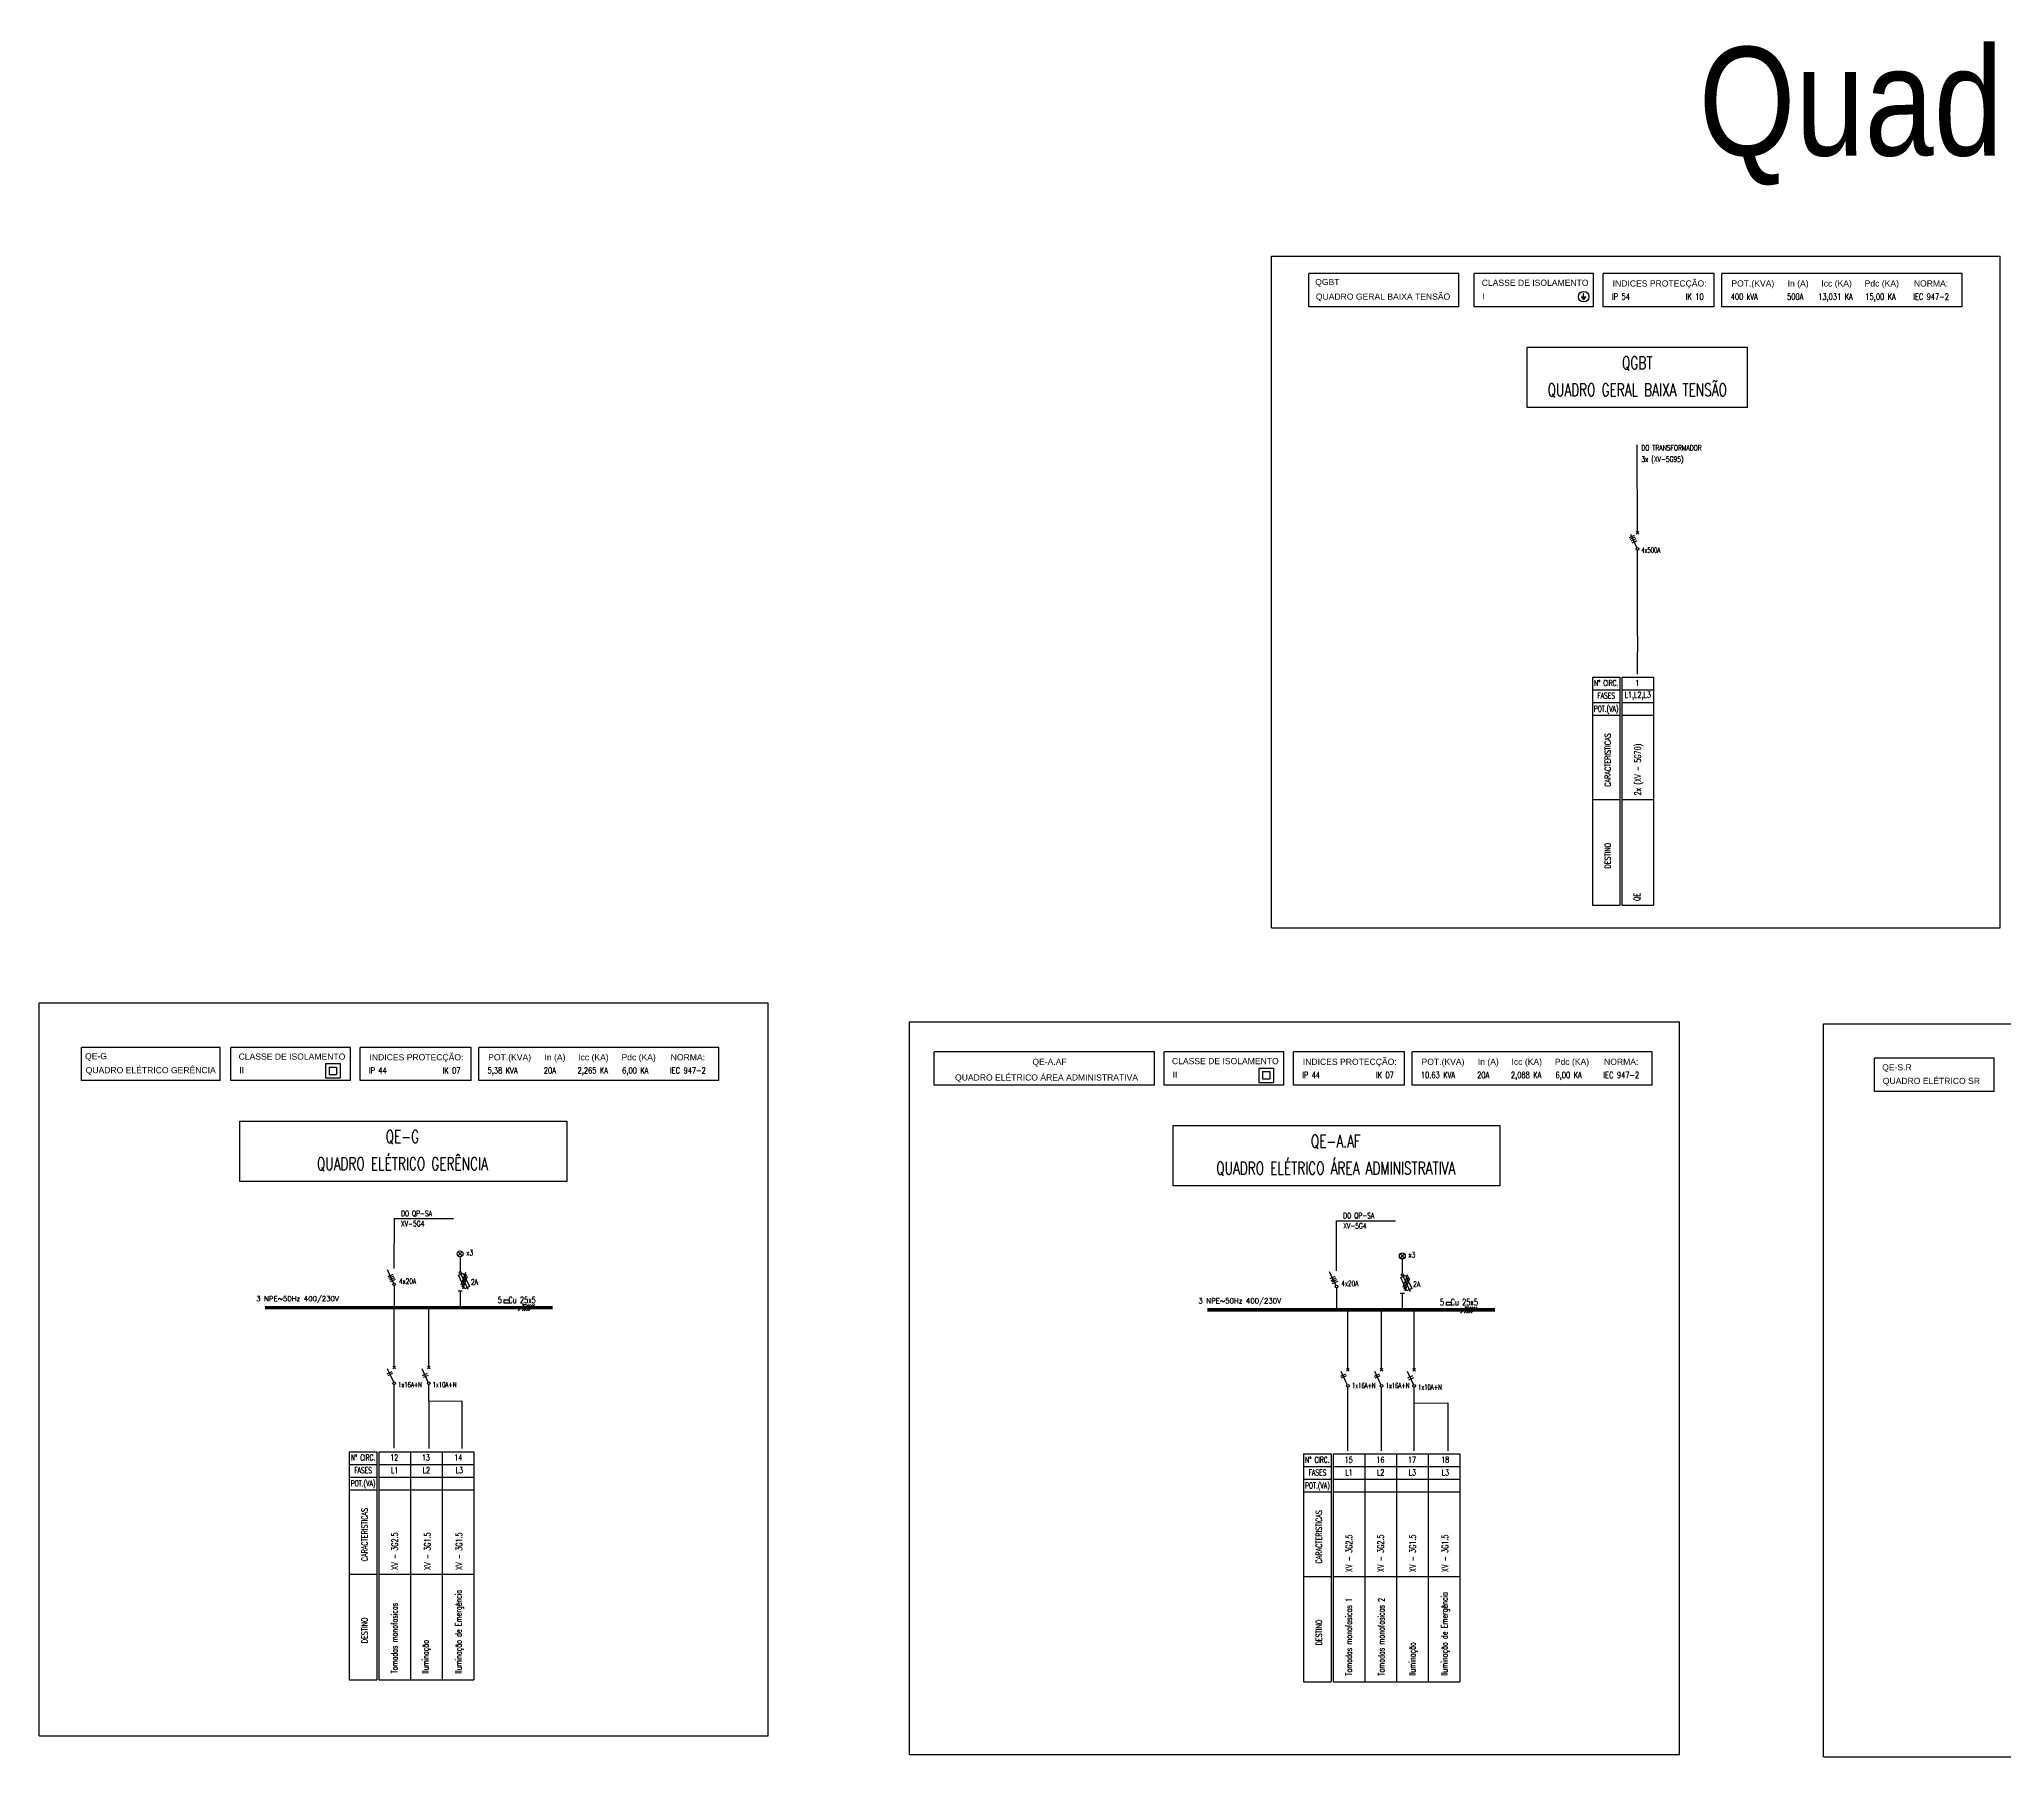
# Model space of a CAD drawing. Header units: millimetres. Extents: x -35961 to -35580, y 154458 to 154764.
# Drawn here: x -35790.1 to -35726.7, y 154542.6 to 154598 of the extents above; entities that cross this region are included whole.
import ezdxf
from ezdxf.enums import TextEntityAlignment as Align

# ---------------------------------------------------------------- set-up
doc = ezdxf.new("R2010")
doc.units = ezdxf.units.MM
doc.header["$MEASUREMENT"] = 0
doc.layers.add('ELÉCTRICO', color=255, linetype='Continuous')
doc.layers.add('SIMBOLOGIA', color=255, linetype='Continuous')
doc.styles.add('ARIAL', font='arial.ttf')
doc.styles.add('ROMANS', font='romans')
doc.styles.add('SIMPLEX', font='SIMPLEX')
doc.styles.get("Standard").update_dxf_attribs({"font": 'ARIALN.TTF'})

msp = doc.modelspace()

# ---------------------------------------------------------------- linework, layer by layer
at = {"layer": 'ELÉCTRICO', "linetype": 'Continuous', "ltscale": 0.03}
for p, q in [((-35750.338, 154590.999), (-35726.841, 154590.999)), ((-35738.539, 154578.736), (-35738.539, 154578.237)), ((-35750.338, 154569.346), (-35726.841, 154569.346)), ((-35790.07, 154566.923), (-35766.573, 154566.923)), ((-35762.009, 154566.316), (-35737.18, 154566.316)), ((-35732.537, 154566.251), (-35709.04, 154566.251)), ((-35747.878, 154555.639), (-35747.878, 154556.992)), ((-35777.512, 154554.093), (-35777.512, 154554.618)), ((-35745.736, 154552.492), (-35745.736, 154554.539)), ((-35777.512, 154554.093), (-35777.512, 154552.562)), ((-35790.07, 154543.3), (-35766.573, 154543.3)), ((-35762.009, 154542.693), (-35737.18, 154542.693)), ((-35732.537, 154542.627), (-35709.04, 154542.627))]:
    msp.add_line(p, q, dxfattribs=at)
at = {"layer": 'ELÉCTRICO'}
for p, q in [((-35740.272, 154589.692), (-35740.272, 154589.807)), ((-35740.354, 154589.692), (-35740.189, 154589.692)), ((-35740.331, 154589.657), (-35740.212, 154589.657)), ((-35740.308, 154589.623), (-35740.235, 154589.623)), ((-35740.263, 154589.585), (-35740.28, 154589.585))]:
    msp.add_line(p, q, dxfattribs=at)
at = {"layer": 'ELÉCTRICO', "linetype": 'Continuous', "ltscale": 0.03}
msp.add_circle((-35740.272, 154589.692), 0.168, dxfattribs=at)
at = {"layer": 'SIMBOLOGIA', "linetype": 'Continuous', "ltscale": 0.03}
for p, q in [((-35750.338, 154569.346), (-35750.338, 154590.999)), ((-35726.841, 154569.346), (-35726.841, 154590.999)), ((-35790.07, 154543.3), (-35790.07, 154566.923)), ((-35766.573, 154543.3), (-35766.573, 154566.923)), ((-35762.009, 154542.693), (-35762.009, 154566.316)), ((-35737.18, 154542.693), (-35737.18, 154566.316)), ((-35732.537, 154542.627), (-35732.537, 154566.251)), ((-35777.512, 154554.093), (-35776.446, 154554.101)), ((-35776.446, 154554.101), (-35776.446, 154552.562)), ((-35745.736, 154554.023), (-35744.652, 154554.031)), ((-35744.652, 154554.031), (-35744.652, 154552.492))]:
    msp.add_line(p, q, dxfattribs=at)
at = {"layer": 'SIMBOLOGIA', "color": 8}
for p, q in [((-35749.132, 154589.365), (-35749.132, 154590.436)), ((-35744.298, 154590.436), (-35749.132, 154590.436)), ((-35744.298, 154589.365), (-35744.298, 154590.436)), ((-35743.807, 154589.365), (-35743.807, 154590.436)), ((-35739.951, 154590.436), (-35743.807, 154590.436)), ((-35739.951, 154589.365), (-35739.951, 154590.436)), ((-35739.641, 154589.365), (-35739.641, 154590.436)), ((-35736.062, 154590.436), (-35739.641, 154590.436)), ((-35736.062, 154589.365), (-35736.062, 154590.436)), ((-35735.814, 154589.365), (-35735.814, 154590.436)), ((-35728.068, 154590.436), (-35735.814, 154590.436)), ((-35728.068, 154589.365), (-35728.068, 154590.436)), ((-35744.298, 154589.365), (-35749.132, 154589.365)), ((-35739.951, 154589.365), (-35743.807, 154589.365)), ((-35736.062, 154589.365), (-35739.641, 154589.365)), ((-35728.068, 154589.365), (-35735.814, 154589.365)), ((-35788.707, 154564.421), (-35788.707, 154565.492)), ((-35784.235, 154565.492), (-35788.707, 154565.492)), ((-35784.235, 154564.421), (-35784.235, 154565.492)), ((-35783.893, 154564.421), (-35783.893, 154565.492)), ((-35780.037, 154565.492), (-35783.893, 154565.492)), ((-35780.037, 154564.421), (-35780.037, 154565.492)), ((-35779.727, 154564.421), (-35779.727, 154565.492)), ((-35776.148, 154565.492), (-35779.727, 154565.492)), ((-35776.148, 154564.421), (-35776.148, 154565.492)), ((-35775.9, 154564.421), (-35775.9, 154565.492)), ((-35768.154, 154565.492), (-35775.9, 154565.492)), ((-35768.154, 154564.421), (-35768.154, 154565.492)), ((-35761.22, 154564.275), (-35761.22, 154565.346)), ((-35754.109, 154565.346), (-35761.22, 154565.346)), ((-35754.109, 154564.275), (-35754.109, 154565.346)), ((-35753.797, 154564.275), (-35753.797, 154565.346)), ((-35749.941, 154565.346), (-35753.797, 154565.346)), ((-35749.941, 154564.275), (-35749.941, 154565.346)), ((-35749.631, 154564.275), (-35749.631, 154565.346)), ((-35746.052, 154565.346), (-35749.631, 154565.346)), ((-35746.052, 154564.275), (-35746.052, 154565.346)), ((-35745.804, 154564.275), (-35745.804, 154565.346)), ((-35738.059, 154565.346), (-35745.804, 154565.346)), ((-35738.059, 154564.275), (-35738.059, 154565.346)), ((-35730.896, 154564.075), (-35730.896, 154565.146)), ((-35727.04, 154565.146), (-35730.896, 154565.146)), ((-35727.04, 154564.075), (-35727.04, 154565.146)), ((-35784.235, 154564.421), (-35788.707, 154564.421)), ((-35780.037, 154564.421), (-35783.893, 154564.421)), ((-35776.148, 154564.421), (-35779.727, 154564.421)), ((-35768.154, 154564.421), (-35775.9, 154564.421)), ((-35754.109, 154564.275), (-35761.22, 154564.275)), ((-35749.941, 154564.275), (-35753.797, 154564.275)), ((-35746.052, 154564.275), (-35749.631, 154564.275)), ((-35738.059, 154564.275), (-35745.804, 154564.275)), ((-35727.04, 154564.075), (-35730.896, 154564.075))]:
    msp.add_line(p, q, dxfattribs=at)
at = {"layer": 'SIMBOLOGIA'}
for p, q in [((-35738.539, 154582.083), (-35738.542, 154584.916)), ((-35738.497, 154582.036), (-35738.58, 154582.119)), ((-35738.58, 154582.036), (-35738.497, 154582.119)), ((-35738.641, 154581.996), (-35738.801, 154581.921)), ((-35738.619, 154581.941), (-35738.778, 154581.866)), ((-35738.557, 154581.606), (-35738.755, 154582.03)), ((-35738.59, 154581.886), (-35738.75, 154581.812)), ((-35738.562, 154581.824), (-35738.722, 154581.75)), ((-35738.539, 154578.736), (-35738.539, 154581.522)), ((-35738.539, 154577.523), (-35738.539, 154578.237)), ((-35780.838, 154564.973), (-35780.371, 154564.973)), ((-35780.838, 154564.973), (-35780.838, 154564.506)), ((-35780.838, 154564.506), (-35780.371, 154564.506)), ((-35780.721, 154564.856), (-35780.721, 154564.623)), ((-35780.721, 154564.856), (-35780.488, 154564.856)), ((-35780.721, 154564.623), (-35780.488, 154564.623)), ((-35780.488, 154564.856), (-35780.488, 154564.623)), ((-35780.371, 154564.973), (-35780.371, 154564.506)), ((-35750.742, 154564.827), (-35750.275, 154564.827)), ((-35750.742, 154564.827), (-35750.742, 154564.36)), ((-35750.625, 154564.71), (-35750.625, 154564.477)), ((-35750.625, 154564.71), (-35750.392, 154564.71)), ((-35750.625, 154564.477), (-35750.392, 154564.477)), ((-35750.392, 154564.71), (-35750.392, 154564.477)), ((-35750.275, 154564.827), (-35750.275, 154564.36)), ((-35750.742, 154564.36), (-35750.275, 154564.36)), ((-35778.628, 154559.972), (-35776.718, 154559.972)), ((-35778.626, 154558.361), (-35778.614, 154559.979)), ((-35748.246, 154559.901), (-35746.336, 154559.901)), ((-35748.244, 154558.29), (-35748.246, 154559.901)), ((-35776.501, 154558.839), (-35776.578, 154558.916)), ((-35776.501, 154558.839), (-35776.578, 154558.762)), ((-35776.501, 154558.839), (-35776.424, 154558.916)), ((-35776.501, 154558.839), (-35776.424, 154558.762)), ((-35776.501, 154558.744), (-35776.501, 154558.267)), ((-35746.12, 154558.769), (-35746.197, 154558.846)), ((-35746.12, 154558.769), (-35746.197, 154558.692)), ((-35746.12, 154558.769), (-35746.043, 154558.846)), ((-35746.12, 154558.769), (-35746.043, 154558.692)), ((-35746.12, 154558.674), (-35746.12, 154558.197)), ((-35778.644, 154557.894), (-35778.844, 154558.323)), ((-35778.673, 154558.172), (-35778.835, 154558.097)), ((-35778.648, 154558.118), (-35778.81, 154558.043)), ((-35778.621, 154558.066), (-35778.783, 154557.99)), ((-35776.554, 154558.145), (-35776.4, 154558.217)), ((-35776.353, 154557.713), (-35776.554, 154558.145)), ((-35776.487, 154558.202), (-35776.251, 154557.697)), ((-35776.331, 154558.231), (-35776.479, 154557.824)), ((-35776.302, 154558.169), (-35776.45, 154557.762)), ((-35776.273, 154558.107), (-35776.422, 154557.7)), ((-35776.4, 154558.217), (-35776.198, 154557.785)), ((-35748.262, 154557.824), (-35748.462, 154558.253)), ((-35748.291, 154558.102), (-35748.453, 154558.026)), ((-35748.266, 154558.048), (-35748.428, 154557.972)), ((-35746.172, 154558.075), (-35746.018, 154558.147)), ((-35745.971, 154557.643), (-35746.172, 154558.075)), ((-35746.105, 154558.132), (-35745.87, 154557.627)), ((-35745.95, 154558.161), (-35746.098, 154557.754)), ((-35745.921, 154558.098), (-35746.069, 154557.691)), ((-35745.892, 154558.037), (-35746.04, 154557.63)), ((-35746.018, 154558.147), (-35745.817, 154557.715)), ((-35778.596, 154558.012), (-35778.758, 154557.936)), ((-35778.625, 154557.809), (-35778.625, 154557.131)), ((-35776.569, 154557.641), (-35776.433, 154557.641)), ((-35776.501, 154557.641), (-35776.501, 154557.131)), ((-35776.198, 154557.785), (-35776.353, 154557.713)), ((-35748.24, 154557.995), (-35748.402, 154557.92)), ((-35748.214, 154557.941), (-35748.376, 154557.866)), ((-35748.243, 154557.739), (-35748.243, 154557.061)), ((-35746.188, 154557.571), (-35746.052, 154557.571)), ((-35746.12, 154557.571), (-35746.12, 154557.061)), ((-35745.817, 154557.715), (-35745.971, 154557.643)), ((-35773.519, 154557.131), (-35782.785, 154557.131)), ((-35773.519, 154557.097), (-35782.785, 154557.097)), ((-35773.519, 154557.063), (-35782.785, 154557.063)), ((-35778.625, 154555.179), (-35778.625, 154557.063)), ((-35777.512, 154555.179), (-35777.512, 154557.063)), ((-35775.086, 154557.354), (-35774.91, 154557.354)), ((-35775.086, 154557.354), (-35775.086, 154557.248)), ((-35774.91, 154557.248), (-35775.086, 154557.248)), ((-35774.91, 154557.248), (-35774.91, 154557.354)), ((-35774.628, 154556.995), (-35774.423, 154557.199)), ((-35774.501, 154556.995), (-35774.297, 154557.199)), ((-35774.489, 154557.199), (-35774.358, 154557.199)), ((-35774.433, 154556.995), (-35774.229, 154557.199)), ((-35774.365, 154556.995), (-35774.161, 154557.199)), ((-35774.297, 154556.995), (-35774.093, 154557.199)), ((-35743.137, 154557.061), (-35752.403, 154557.061)), ((-35743.137, 154557.027), (-35752.403, 154557.027)), ((-35743.137, 154556.992), (-35752.403, 154556.992)), ((-35746.789, 154555.1), (-35746.789, 154556.992)), ((-35745.736, 154555.1), (-35745.736, 154556.992)), ((-35744.705, 154557.283), (-35744.528, 154557.283)), ((-35744.705, 154557.283), (-35744.705, 154557.178)), ((-35744.528, 154557.178), (-35744.705, 154557.178)), ((-35744.528, 154557.178), (-35744.528, 154557.283)), ((-35744.246, 154556.924), (-35744.042, 154557.129)), ((-35744.12, 154556.924), (-35743.915, 154557.129)), ((-35744.108, 154557.129), (-35743.976, 154557.129)), ((-35744.052, 154556.924), (-35743.847, 154557.129)), ((-35743.983, 154556.924), (-35743.779, 154557.129)), ((-35743.915, 154556.924), (-35743.711, 154557.129)), ((-35747.878, 154555.1), (-35747.878, 154555.639)), ((-35778.702, 154555.033), (-35778.862, 154554.958)), ((-35778.643, 154554.702), (-35778.841, 154555.126)), ((-35778.676, 154554.982), (-35778.836, 154554.908)), ((-35778.583, 154555.132), (-35778.666, 154555.215)), ((-35778.666, 154555.132), (-35778.583, 154555.215)), ((-35777.53, 154554.702), (-35777.728, 154555.126)), ((-35777.563, 154554.982), (-35777.723, 154554.908)), ((-35777.535, 154554.92), (-35777.694, 154554.846)), ((-35777.47, 154555.132), (-35777.553, 154555.215)), ((-35777.553, 154555.132), (-35777.47, 154555.215)), ((-35747.955, 154554.954), (-35748.115, 154554.88)), ((-35747.896, 154554.624), (-35748.094, 154555.047)), ((-35747.93, 154554.903), (-35748.089, 154554.829)), ((-35747.836, 154555.053), (-35747.919, 154555.136)), ((-35747.919, 154555.053), (-35747.836, 154555.136)), ((-35746.866, 154554.954), (-35747.026, 154554.88)), ((-35746.808, 154554.624), (-35747.005, 154555.047)), ((-35746.841, 154554.903), (-35747.001, 154554.829)), ((-35746.748, 154555.053), (-35746.831, 154555.136)), ((-35746.831, 154555.053), (-35746.748, 154555.136)), ((-35745.754, 154554.624), (-35745.952, 154555.047)), ((-35745.788, 154554.903), (-35745.948, 154554.829)), ((-35745.694, 154555.053), (-35745.777, 154555.136)), ((-35745.777, 154555.053), (-35745.694, 154555.136)), ((-35778.625, 154552.573), (-35778.625, 154554.618)), ((-35747.878, 154552.483), (-35747.878, 154554.539)), ((-35746.789, 154552.483), (-35746.789, 154554.539)), ((-35745.759, 154554.842), (-35745.919, 154554.767))]:
    msp.add_line(p, q, dxfattribs=at)
at = {"layer": 'SIMBOLOGIA', "linetype": 'Continuous'}
for p, q in [((-35739.989, 154577.429), (-35739.989, 154570.076)), ((-35739.989, 154577.429), (-35739.101, 154577.429)), ((-35739.101, 154577.429), (-35739.101, 154570.076)), ((-35739.037, 154577.429), (-35738.016, 154577.429)), ((-35739.037, 154577.429), (-35739.037, 154570.076)), ((-35738.016, 154577.429), (-35738.016, 154570.076)), ((-35739.989, 154577.02), (-35739.101, 154577.02)), ((-35739.989, 154576.612), (-35739.101, 154576.612)), ((-35739.037, 154577.02), (-35738.016, 154577.02)), ((-35739.037, 154576.612), (-35738.016, 154576.612)), ((-35739.989, 154576.203), (-35739.101, 154576.203)), ((-35739.037, 154576.203), (-35738.016, 154576.203)), ((-35739.989, 154573.48), (-35739.101, 154573.48)), ((-35739.037, 154573.48), (-35738.016, 154573.48)), ((-35739.989, 154570.076), (-35739.101, 154570.076)), ((-35739.037, 154570.076), (-35738.016, 154570.076)), ((-35780.074, 154552.459), (-35780.074, 154545.107)), ((-35780.074, 154552.459), (-35779.185, 154552.459)), ((-35779.185, 154552.459), (-35779.185, 154545.107)), ((-35779.121, 154552.459), (-35777.079, 154552.459)), ((-35779.121, 154552.459), (-35779.121, 154545.107)), ((-35778.1, 154552.459), (-35778.1, 154545.107)), ((-35777.079, 154552.459), (-35777.079, 154545.107)), ((-35777.079, 154552.459), (-35776.058, 154552.459)), ((-35776.058, 154552.459), (-35776.058, 154545.107)), ((-35749.301, 154552.389), (-35749.301, 154545.036)), ((-35749.301, 154552.389), (-35748.412, 154552.389)), ((-35748.412, 154552.389), (-35748.412, 154545.036)), ((-35748.349, 154552.389), (-35745.285, 154552.389)), ((-35748.349, 154552.389), (-35748.349, 154545.036)), ((-35747.327, 154552.389), (-35747.327, 154545.036)), ((-35746.306, 154552.389), (-35746.306, 154545.036)), ((-35745.285, 154552.389), (-35745.285, 154545.036)), ((-35745.285, 154552.389), (-35744.264, 154552.389)), ((-35744.264, 154552.389), (-35744.264, 154545.036)), ((-35780.074, 154552.051), (-35779.185, 154552.051)), ((-35779.121, 154552.051), (-35777.079, 154552.051)), ((-35777.079, 154552.051), (-35776.058, 154552.051)), ((-35749.301, 154551.98), (-35748.412, 154551.98)), ((-35748.349, 154551.98), (-35745.285, 154551.98)), ((-35745.285, 154551.98), (-35744.264, 154551.98)), ((-35780.074, 154551.642), (-35779.185, 154551.642)), ((-35780.074, 154551.234), (-35779.185, 154551.234)), ((-35779.121, 154551.642), (-35777.079, 154551.642)), ((-35779.121, 154551.234), (-35777.079, 154551.234)), ((-35777.079, 154551.642), (-35776.058, 154551.642)), ((-35777.079, 154551.234), (-35776.058, 154551.234)), ((-35749.301, 154551.572), (-35748.412, 154551.572)), ((-35749.301, 154551.163), (-35748.412, 154551.163)), ((-35748.349, 154551.572), (-35745.285, 154551.572)), ((-35748.349, 154551.163), (-35745.285, 154551.163)), ((-35745.285, 154551.572), (-35744.264, 154551.572)), ((-35745.285, 154551.163), (-35744.264, 154551.163)), ((-35780.074, 154548.511), (-35779.185, 154548.511)), ((-35779.121, 154548.511), (-35777.079, 154548.511)), ((-35777.079, 154548.511), (-35776.058, 154548.511)), ((-35749.301, 154548.44), (-35748.412, 154548.44)), ((-35748.349, 154548.44), (-35745.285, 154548.44)), ((-35745.285, 154548.44), (-35744.264, 154548.44)), ((-35780.074, 154545.107), (-35779.185, 154545.107)), ((-35779.121, 154545.107), (-35777.079, 154545.107)), ((-35777.079, 154545.107), (-35776.058, 154545.107)), ((-35749.301, 154545.036), (-35748.412, 154545.036)), ((-35748.349, 154545.036), (-35745.285, 154545.036)), ((-35745.285, 154545.036), (-35744.264, 154545.036))]:
    msp.add_line(p, q, dxfattribs=at)
at = {"layer": 'SIMBOLOGIA'}
for points in [[(-35742.09, 154588.06), (-35735.004, 154588.06), (-35735.004, 154586.115), (-35742.09, 154586.115)], [(-35783.604, 154563.116), (-35773.065, 154563.116), (-35773.065, 154561.171), (-35783.604, 154561.171)], [(-35753.509, 154562.97), (-35742.97, 154562.97), (-35742.97, 154561.025), (-35753.509, 154561.025)]]:
    msp.add_lwpolyline(points, close=True, dxfattribs=at)
for centre, radius in [((-35738.539, 154581.566), 0.0441), ((-35776.501, 154558.839), 0.0953), ((-35746.12, 154558.769), 0.0953), ((-35776.501, 154558.233), 0.034), ((-35746.12, 154558.163), 0.034), ((-35778.625, 154557.854), 0.0447), ((-35748.243, 154557.783), 0.0447), ((-35778.625, 154554.662), 0.0441), ((-35777.512, 154554.662), 0.0441), ((-35747.878, 154554.584), 0.0441), ((-35746.789, 154554.584), 0.0441), ((-35745.736, 154554.584), 0.0441)]:
    msp.add_circle(centre, radius, dxfattribs=at)

# ---------------------------------------------------------------- texts
at = {"layer": 'ELÉCTRICO', "linetype": 'Continuous', "ltscale": 0.03}
msp.add_text('Quadros Elétricos', height=3.5, dxfattribs=at).set_placement((-35736.562, 154594.242))
at = {"layer": 'SIMBOLOGIA', "style": 'ARIAL'}
for s, p in [('QGBT', (-35748.928, 154590.066)), ('QUADRO GERAL BAIXA TENSÃO', (-35748.907, 154589.595)), ('CLASSE DE ISOLAMENTO', (-35743.558, 154590.041)), ('I', (-35743.537, 154589.603)), ('INDICES PROTECÇÃO:', (-35739.336, 154590.019)), ('POT.(KVA)', (-35735.509, 154590.019)), ('In (A)', (-35733.694, 154590.019)), ('Icc (KA)', (-35732.607, 154590.019)), ('Pdc (KA)', (-35731.212, 154590.019)), ('NORMA:', (-35729.624, 154590.019)), ('QE-G', (-35788.596, 154565.111)), ('CLASSE DE ISOLAMENTO', (-35783.644, 154565.097)), ('INDICES PROTECÇÃO:', (-35779.422, 154565.075)), ('POT.(KVA)', (-35775.595, 154565.075)), ('In (A)', (-35773.78, 154565.075)), ('Icc (KA)', (-35772.693, 154565.075)), ('Pdc (KA)', (-35771.298, 154565.075)), ('NORMA:', (-35769.71, 154565.075)), ('QE-A.AF', (-35758.048, 154564.926)), ('CLASSE DE ISOLAMENTO', (-35753.548, 154564.951)), ('INDICES PROTECÇÃO:', (-35749.326, 154564.929)), ('POT.(KVA)', (-35745.499, 154564.929)), ('In (A)', (-35743.684, 154564.929)), ('Icc (KA)', (-35742.598, 154564.929)), ('Pdc (KA)', (-35741.202, 154564.929)), ('NORMA:', (-35739.614, 154564.929)), ('QUADRO ELÉTRICO GERÊNCIA', (-35788.575, 154564.659)), ('II', (-35783.623, 154564.659)), ('QUADRO ELÉTRICO ÁREA ADMINISTRATIVA', (-35760.542, 154564.424)), ('II', (-35753.527, 154564.513)), ('QE-S.R', (-35730.647, 154564.751)), ('QUADRO ELÉTRICO SR', (-35730.626, 154564.313))]:
    msp.add_text(s, height=0.198, dxfattribs=at).set_placement(p)
at = {"layer": 'SIMBOLOGIA', "color": 7, "style": 'ROMANS', "width": 0.8}
for s, p in [('IP 54', (-35739.357, 154589.593)), ('IK 10', (-35736.979, 154589.593)), ('400 kVA', (-35735.53, 154589.593)), ('500A', (-35733.716, 154589.593)), ('13,031 KA', (-35732.712, 154589.593)), ('15,00 KA', (-35731.19, 154589.593)), ('IEC 947-2', (-35729.646, 154589.593)), ('IP 44', (-35779.443, 154564.649)), ('IK 07', (-35777.065, 154564.649)), ('5,38 KVA', (-35775.616, 154564.649)), ('20A', (-35773.802, 154564.649)), ('2,265 KA', (-35772.715, 154564.649)), ('6,00 KA', (-35771.276, 154564.649)), ('IEC 947-2', (-35769.732, 154564.649)), ('IP 44', (-35749.348, 154564.503)), ('IK 07', (-35746.969, 154564.503)), ('10.63 KVA', (-35745.521, 154564.503)), ('20A', (-35743.706, 154564.503)), ('2,088 KA', (-35742.619, 154564.503)), ('6,00 KA', (-35741.18, 154564.503)), ('IEC 947-2', (-35739.636, 154564.503))]:
    msp.add_text(s, height=0.198, dxfattribs=at).set_placement(p)
at = {"layer": 'SIMBOLOGIA', "style": 'SIMPLEX', "width": 0.7}
for s, height, p in [('QGBT', 0.4085, (-35738.543, 154587.355)), ('QUADRO GERAL BAIXA TENSÃO', 0.40846, (-35738.543, 154586.483)), ('QE-G', 0.4085, (-35778.362, 154562.411)), ('QE-A.AF', 0.4085, (-35748.266, 154562.265)), ('QUADRO ELÉTRICO GERÊNCIA', 0.40846, (-35778.362, 154561.539)), ('QUADRO ELÉTRICO ÁREA ADMINISTRATIVA', 0.40846, (-35748.266, 154561.393))]:
    msp.add_text(s, height=height, dxfattribs=at).set_placement(p, align=Align.CENTER)
at = {"layer": 'SIMBOLOGIA', "style": 'SIMPLEX', "width": 0.65}
for s, height, p in [('DO TRANSFORMADOR', 0.177, (-35738.412, 154584.731)), ('3x (XV-5G95) ', 0.177, (-35738.411, 154584.363)), ('DO QP-SA', 0.177, (-35778.406, 154560.051)), ('DO QP-SA', 0.177, (-35748.025, 154559.981)), ('XV-5G4', 0.177, (-35778.406, 154559.721)), ('XV-5G4', 0.177, (-35748.025, 154559.65)), ('x3', 0.177, (-35776.303, 154558.787)), ('x3', 0.177, (-35745.922, 154558.717)), ('4x20A', 0.1702, (-35778.469, 154557.868)), ('2A', 0.177, (-35776.153, 154557.842)), ('4x20A', 0.1702, (-35748.088, 154557.798)), ('2A', 0.177, (-35745.772, 154557.772))]:
    msp.add_text(s, height=height, dxfattribs=at).set_placement(p)
at = {"layer": 'SIMBOLOGIA', "style": 'SIMPLEX', "width": 0.6}
for s, p in [('4x500A', (-35738.415, 154581.609)), ('1x16A+N', (-35778.501, 154554.705)), ('1x10A+N', (-35777.388, 154554.705)), ('1x16A+N', (-35747.744, 154554.675)), ('1x16A+N', (-35746.655, 154554.675)), ('1x10A+N', (-35745.612, 154554.626))]:
    msp.add_text(s, height=0.1702, dxfattribs=at).set_placement(p, align=Align.TOP_LEFT)
at = {"layer": 'SIMBOLOGIA', "style": 'SIMPLEX'}
for s, height, width, p in [('N%%D CIRC.', 0.1905, 0.6, (-35739.545, 154577.238)), ('1', 0.19, 0.65, (-35738.544, 154577.238)), ('POT.(VA)', 0.1905, 0.6, (-35739.545, 154576.394)), ('FASES', 0.1905, 0.6, (-35739.545, 154576.83)), ('L1,L2,L3', 0.1905, 0.65, (-35738.527, 154576.83)), ('N%%D CIRC.', 0.1905, 0.6, (-35779.629, 154552.269)), ('12', 0.1905, 0.65, (-35778.628, 154552.269)), ('13', 0.1905, 0.65, (-35777.607, 154552.269)), ('14', 0.1905, 0.65, (-35776.561, 154552.272)), ('FASES', 0.1905, 0.6, (-35779.629, 154551.86)), ('L1', 0.1905, 0.65, (-35778.611, 154551.86)), ('L2', 0.1905, 0.65, (-35777.59, 154551.86)), ('L3', 0.1905, 0.65, (-35776.527, 154551.86)), ('N%%D CIRC.', 0.1905, 0.6, (-35748.857, 154552.198)), ('FASES', 0.1905, 0.6, (-35748.857, 154551.79)), ('15', 0.1905, 0.65, (-35747.848, 154552.198)), ('L1', 0.1905, 0.65, (-35747.838, 154551.79)), ('16', 0.1905, 0.65, (-35746.826, 154552.198)), ('L2', 0.1905, 0.65, (-35746.817, 154551.79)), ('17', 0.1905, 0.65, (-35745.805, 154552.198)), ('L3', 0.1905, 0.65, (-35745.796, 154551.79)), ('18', 0.1905, 0.65, (-35744.737, 154552.203)), ('L3', 0.1905, 0.65, (-35744.733, 154551.79)), ('POT.(VA)', 0.1905, 0.6, (-35779.629, 154551.424)), ('POT.(VA)', 0.1905, 0.6, (-35748.857, 154551.354))]:
    msp.add_text(s, height=height, dxfattribs=dict(at, width=width)).set_placement(p, align=Align.MIDDLE)
at = {"layer": 'SIMBOLOGIA', "style": 'SIMPLEX', "width": 0.75}
for s, height, p in [('CARACTERISTICAS', 0.19049, (-35739.497, 154574.755)), ('DESTINO', 0.1905, (-35739.497, 154571.669)), ('CARACTERISTICAS', 0.19049, (-35779.581, 154549.786)), ('CARACTERISTICAS', 0.19049, (-35748.808, 154549.715)), ('DESTINO', 0.1905, (-35779.581, 154546.699)), ('DESTINO', 0.1905, (-35748.808, 154546.629))]:
    msp.add_text(s, height=height, rotation=90, dxfattribs=at).set_placement(p, align=Align.MIDDLE)
at = {"layer": 'SIMBOLOGIA', "style": 'SIMPLEX', "width": 0.7}
for s, height, p in [('2x (XV - 5G70)', 0.20423, (-35738.424, 154573.616)), ('QE', 0.2042, (-35738.449, 154570.212)), ('XV - 3G2.5', 0.2042, (-35778.509, 154548.647)), ('XV - 3G1.5', 0.2042, (-35777.456, 154548.647)), ('XV - 3G1.5', 0.2042, (-35776.434, 154548.647)), ('XV - 3G2.5', 0.2042, (-35747.736, 154548.576)), ('XV - 3G2.5', 0.2042, (-35746.715, 154548.576)), ('XV - 3G1.5', 0.2042, (-35745.686, 154548.576)), ('XV - 3G1.5', 0.2042, (-35744.64, 154548.576)), ('Tomadas monofasicas', 0.20423, (-35778.516, 154545.308)), ('Iluminação de Emergência', 0.20423, (-35776.452, 154545.308)), ('Tomadas monofasicas 1', 0.20423, (-35747.743, 154545.237)), ('Tomadas monofasicas 2', 0.20423, (-35746.697, 154545.237)), ('Iluminação de Emergência', 0.20423, (-35744.658, 154545.237)), ('Iluminação', 0.2042, (-35777.517, 154545.308)), ('Iluminação', 0.2042, (-35745.693, 154545.237))]:
    msp.add_text(s, height=height, rotation=90, dxfattribs=at).set_placement(p)
at = {"layer": 'SIMBOLOGIA', "color": 7, "style": 'ROMANS'}
for p in [(-35783.076, 154557.309), (-35752.694, 154557.239)]:
    msp.add_text('3 NPE~50Hz 400/230V', height=0.165, dxfattribs=at).set_placement(p)
at = {"layer": 'SIMBOLOGIA', "style": 'SIMPLEX', "width": 0.65}
for p in [(-35774.061, 154557.248), (-35743.679, 154557.178)]:
    msp.add_text('5  Cu 25x5', height=0.2042, dxfattribs=at).set_placement(p, align=Align.RIGHT)

doc.saveas('drawing.dxf')
